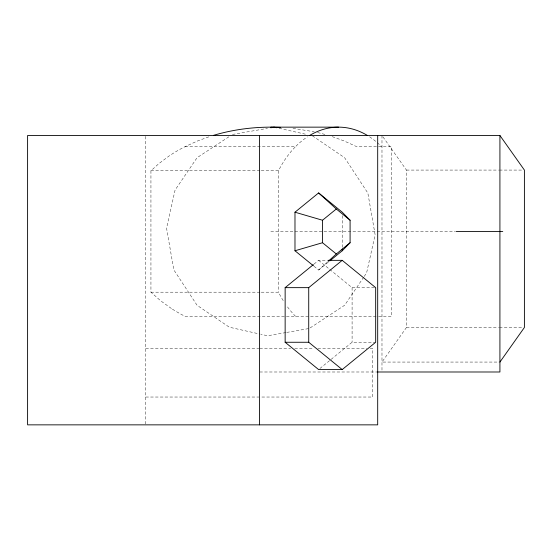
<?xml version="1.0" encoding="UTF-8"?>
<svg xmlns="http://www.w3.org/2000/svg" width="552" height="552" viewBox="0 0 552 552"><rect width="100%" height="100%" fill="white"/><g stroke="black" fill="none" stroke-linecap="round" stroke-linejoin="round"><path stroke-width="0.41" stroke-dasharray="2.76 2.07" d="M363.727 277.138L344.614 305.263L309.955 328.033M364.203 276.435L366.597 272.923L375.125 234.766L367.853 193.076L344.614 157.706L312.28 135.73M382.964 136.875L406.465 170.078L406.465 327.474L381.984 362.064L499.056 362.064M171.424 308.527L160.749 300.875L150.938 292.187L150.938 170.782L158.714 163.744L169.229 155.885A148.453 148.453 0 0 1 185.079 146.632L197.692 140.898L209.436 136.634M314.019 266.285L318.614 270.038L327.46 262.007M314.019 264.084L318.614 260.337L327.039 260.337M318.614 270.038L329.772 260.93M319.925 368.501L330.434 359.932M331.09 359.393L352.093 342.261L374.836 342.261M228.894 136.792L197.064 157.706L175.087 190.04L166.552 228.197L173.825 269.887L197.064 305.263L229.397 327.239L260.089 334.098M232.433 134.474L267.451 128.361M285.901 332.566L267.554 335.768L260.917 334.284M286.729 332.421L309.244 328.495M185.072 146.618L295.561 146.618A104.335 73.844 -90 0 1 307.471 136.82M406.465 170.078L498.573 170.078M499.436 170.078L522.675 170.078M150.938 170.782L260.371 170.782M261.234 170.782L278.463 170.782A104.335 73.844 90 0 1 295.561 146.618M270.839 231.481L455.359 231.481M329.772 269.438L352.093 287.647L375.677 287.647M150.938 292.187L260.371 292.187M261.234 292.187L278.463 292.187A104.335 73.844 -90 0 0 284.204 302.158M376.119 316.344L185.072 316.344A149.813 149.813 0 0 1 171.424 308.527M378.617 316.344L391.692 316.344L391.692 146.618L356.606 146.618L343.986 140.898L332.242 136.634M406.465 327.474L498.573 327.474M499.436 327.474L522.675 327.474M145.756 348.34L258.902 348.34M259.757 348.34L290.587 348.34M294.782 348.34L313.702 348.34M317.924 348.34L366.79 348.34M370.213 348.34L372.786 348.34L372.786 397.033L260.496 397.033M259.757 371.993L376.83 371.993M145.756 397.033L258.902 397.033M292.974 128.326L314.178 131.762M279.098 128.312L307.305 134.612M317.552 132.521L325.597 134.612M318.614 260.337L329.116 268.9M381.984 135.495L381.984 371.13M352.093 287.647L352.093 342.261M342.247 215.632L342.247 247.33M278.463 170.782L278.463 292.187M145.756 136.351L145.756 423.991M369.585 136.82A104.335 73.844 -90 0 1 381.487 146.618M295.561 316.344A104.335 73.844 -90 0 1 286.309 305.263"/><path stroke-width="0.83" d="M499.919 362.064L524.4 327.474L524.4 170.078L499.919 135.495L27.6 135.495L27.6 424.854L377.692 424.854L377.692 135.495M329.772 260.93L342.247 250.76L350.092 242.728L350.092 220.241L342.247 212.209L318.614 192.931L294.982 212.209L294.982 250.76L313.363 265.753M328.095 261.427L336.306 253.975L350.092 242.728M336.306 253.975L322.52 242.728L322.52 220.241L336.306 208.994L350.092 220.241M327.881 260.337L342.205 260.337L375.677 287.647L375.677 342.261L342.205 369.571L318.614 369.571L285.142 342.261L285.142 287.647L313.363 264.622M285.142 287.647L308.727 287.647L342.205 260.337M213.41 135.385C232.012 129.83 251.436 127.153 270.839 127.146L338.528 127.146M294.982 250.76L322.52 242.728M270.79 127.781L274.123 127.195L276.614 127.753M456.221 231.481L502.775 231.481M285.142 342.261L308.727 342.261L342.205 369.571M377.678 371.993L499.919 371.993L499.919 135.495M270.839 127.146L280.533 127.374M294.982 212.209L322.52 220.241M318.614 192.931L336.306 208.994M342.247 249.049L342.247 250.76M308.727 287.647L308.727 342.261M259.537 135.495L259.537 424.854M310.058 135.212A104.335 73.844 -90 0 1 366.997 135.212"/></g></svg>
